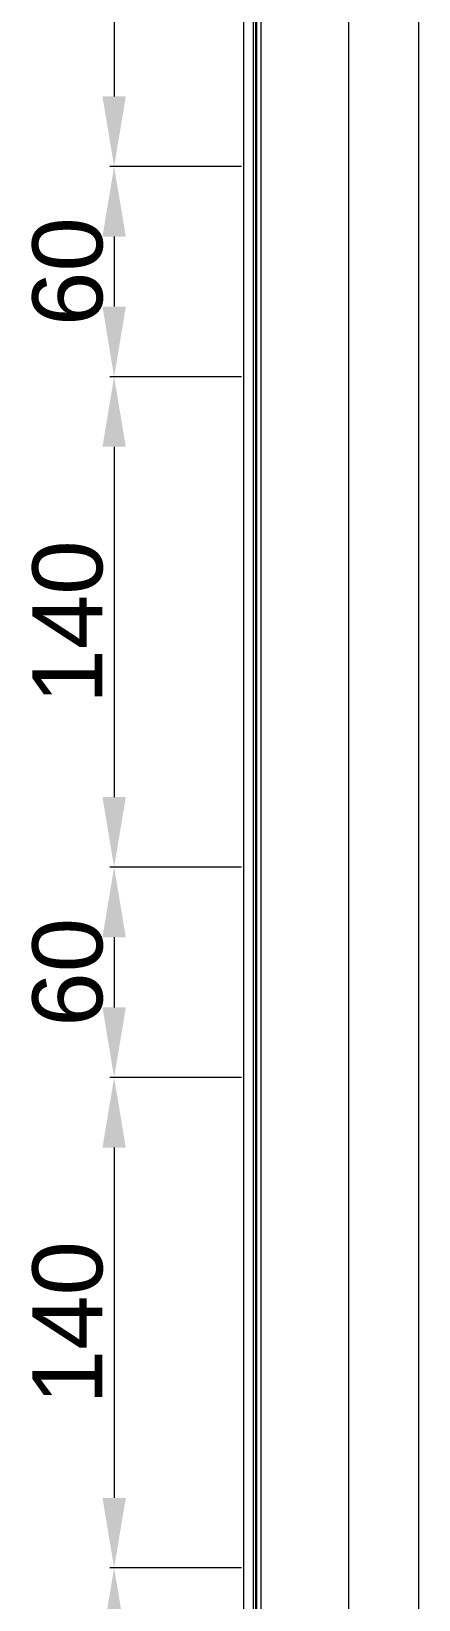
# Model space of a CAD drawing. Header units: millimetres. Extents: x 1359 to 3577, y 1336 to 3557.
# Drawn here: x 1410.4 to 1521.1, y 2687.5 to 3135.1 of the extents above; entities that cross this region are included whole.
import ezdxf

# ---------------------------------------------------------------- set-up
doc = ezdxf.new("R2010")
doc.units = ezdxf.units.MM
doc.layers.add('000-PI-ORMAR', color=2, linetype='Continuous')
doc.layers.add('002-PI-Kabelska kanalica', color=150, linetype='Continuous')
doc.styles.get("Standard").update_dxf_attribs({"font": 'arial.ttf'})

msp = doc.modelspace()

# ---------------------------------------------------------------- linework, layer by layer
at = {"layer": '000-PI-ORMAR', "color": 0, "linetype": 'ByBlock', "lineweight": 0}
msp.add_line((1521.07, 3351.56), (1521.07, 1461.56), dxfattribs=at)
at = {"layer": '002-PI-Kabelska kanalica', "color": 0, "linetype": 'ByBlock', "lineweight": 0}
for p, q in [((1474.76, 3400.66), (1474.76, 1416.16)), ((1476.07, 1416.16), (1476.07, 3400.66)), ((1471.07, 3379.96), (1471.07, 1428.96)), ((1473.79, 3379.96), (1473.79, 1428.96)), ((1474.57, 1429.16), (1474.57, 3380.02)), ((1501.07, 3351.56), (1501.07, 1679.56))]:
    msp.add_line(p, q, dxfattribs=at)
at = {"layer": '002-PI-Kabelska kanalica', "color": 0, "linetype": 'ByBlock', "lineweight": 0, "ltscale": 0.25}
for p, q in [((1434.09, 3306.56), (1434.09, 3116.56)), ((1470.45, 3096.56), (1432.84, 3096.56)), ((1470.45, 3096.56), (1432.84, 3096.56)), ((1434.09, 3076.56), (1434.09, 3056.56)), ((1470.45, 3036.56), (1432.84, 3036.56)), ((1470.45, 3036.56), (1432.84, 3036.56)), ((1434.09, 3016.56), (1434.09, 2916.56)), ((1470.45, 2896.56), (1432.84, 2896.56)), ((1470.45, 2896.56), (1432.84, 2896.56)), ((1434.09, 2876.56), (1434.09, 2856.56)), ((1470.45, 2836.56), (1432.84, 2836.56)), ((1470.45, 2836.56), (1432.84, 2836.56)), ((1434.09, 2816.56), (1434.09, 2716.56)), ((1470.45, 2696.56), (1432.84, 2696.56)), ((1470.45, 2696.56), (1432.84, 2696.56))]:
    msp.add_line(p, q, dxfattribs=at)
at = {"layer": '002-PI-Kabelska kanalica', "color": 0, "linetype": 'ByBlock', "ltscale": 0.25}
for points in [[(1430.76, 3116.56), (1437.43, 3116.56), (1434.09, 3096.56)], [(1430.76, 3076.56), (1437.43, 3076.56), (1434.09, 3096.56)], [(1430.76, 3056.56), (1437.43, 3056.56), (1434.09, 3036.56)], [(1430.76, 3016.56), (1437.43, 3016.56), (1434.09, 3036.56)], [(1430.76, 2916.56), (1437.43, 2916.56), (1434.09, 2896.56)], [(1430.76, 2876.56), (1437.43, 2876.56), (1434.09, 2896.56)], [(1430.76, 2856.56), (1437.43, 2856.56), (1434.09, 2836.56)], [(1430.76, 2816.56), (1437.43, 2816.56), (1434.09, 2836.56)], [(1430.76, 2716.56), (1437.43, 2716.56), (1434.09, 2696.56)], [(1430.76, 2676.56), (1437.43, 2676.56), (1434.09, 2696.56)]]:
    msp.add_solid(points, dxfattribs=at)

# ---------------------------------------------------------------- texts
at = {"layer": '002-PI-Kabelska kanalica', "color": 0, "linetype": 'ByBlock', "lineweight": 0, "ltscale": 0.25, "char_height": 20, "attachment_point": 5, "rotation": 90}
for s, insert in [('60', (1420.88, 3066.56)), ('140', (1420.88, 2966.56)), ('60', (1420.88, 2866.56)), ('140', (1420.88, 2766.56))]:
    msp.add_mtext(s, dxfattribs=dict(at, insert=insert))

doc.saveas('drawing.dxf')
